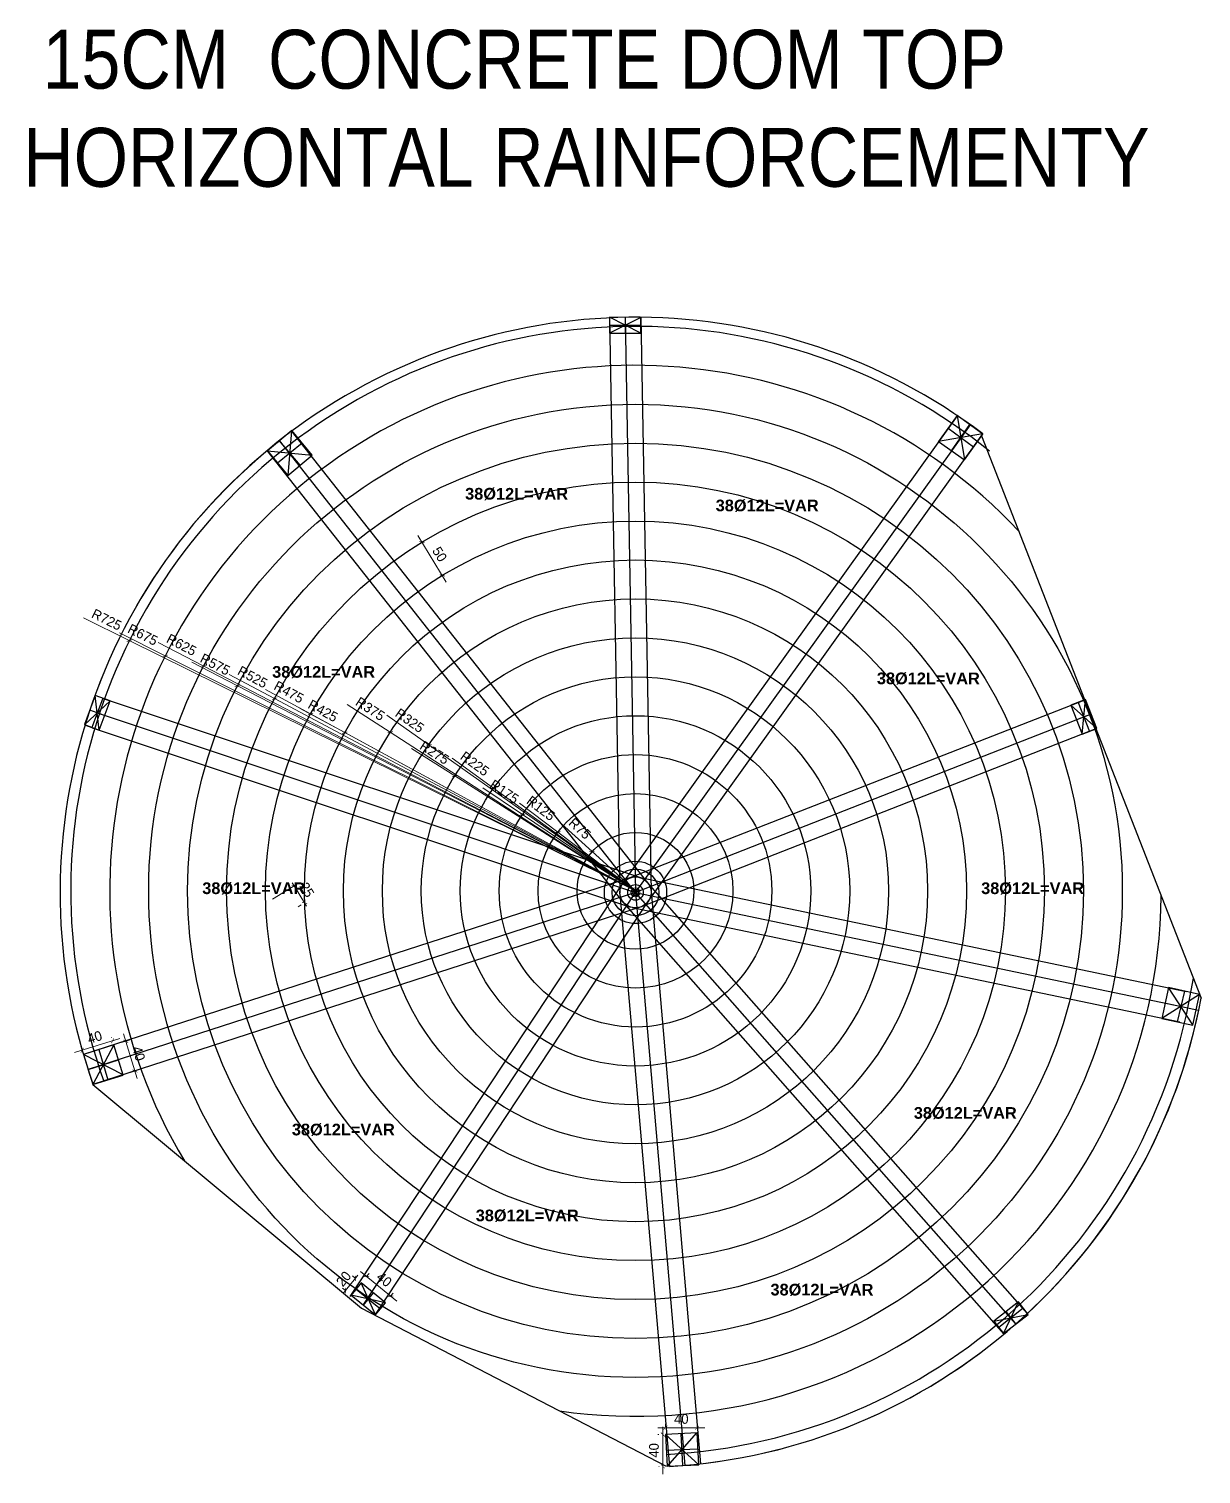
# Model space of a CAD drawing. Header units: inches. Extents: x -291016 to -124071, y 25078 to 137196.
# Drawn here: x -210363 to -208858, y 47159 to 49015 of the extents above; entities that cross this region are included whole.
import ezdxf

# ---------------------------------------------------------------- set-up
doc = ezdxf.new("R2010")
doc.units = ezdxf.units.IN
doc.header["$MEASUREMENT"] = 0
for name, color, linetype, lineweight in [('DOOR', 112, 'Continuous', 20), ('text', 7, 'Continuous', 35), ('wal', 7, 'Continuous', 50)]:
    doc.layers.add(name, color=color, linetype=linetype, lineweight=lineweight)
doc.styles.add('50', font='arial.ttf', dxfattribs={"height": 150})
doc.styles.add('new', font='arial.ttf', dxfattribs={"width": 0.85})
doc.dimstyles.new('50PEA1', dxfattribs={"dimscale": 0, "dimtxt": 12.5, "dimasz": 5, "dimexe": 5, "dimexo": 10, "dimgap": 5, "dimtad": 1, "dimdec": 0, "dimdsep": 46, "dimtxsty": 'Standard', "dimblk1": 'ARCHTICK', "dimblk2": 'ARCHTICK', "dimsah": 1, "dimcen": 2.5, "dimdle": 10, "dimclrd": 8, "dimclre": 8, "dimclrt": 7, "dimadec": 0, "dimazin": 0, "dimtfac": 1, "dimtdec": 0, "dimtix": 1, "dimtmove": 2, "dimatfit": 3, "dimldrblk": 'ARCHTICK', "dimfxl": 1, "dimtolj": 1, "dimtzin": 0, "dimlwd": 13, "dimlwe": 13, "dimarcsym": 0})

# ---------------------------------------------------------------- blocks, each defined once
blk = doc.blocks.new('_ArchTick')
at = {"color": 0, "const_width": 0.15}
blk.add_lwpolyline([(-0.5, -0.5), (0.5, 0.5)], dxfattribs=at)
blk = doc.blocks.new('*D536')
at = {"layer": 'Defpoints', "color": 0, "linetype": 'Continuous', "ltscale": 0.2, "transparency": 16777216}
for p in [(-209545.8, 47210), (-209505.2, 47218.7), (-209505.2, 47212)]:
    blk.add_point(p, dxfattribs=at)
at = {"layer": 'DOOR', "color": 8, "lineweight": 13, "ltscale": 0.2, "transparency": 16777216}
blk.add_line((-209555.8, 47218.7), (-209495.2, 47218.7), dxfattribs=at)
at = {"layer": 'DOOR', "color": 8, "linetype": 'Continuous', "lineweight": 13, "ltscale": 0.2, "transparency": 16777216}
for p, q in [((-209545.8, 47220), (-209545.8, 47223.7)), ((-209505.2, 47222), (-209505.2, 47223.7))]:
    blk.add_line(p, q, dxfattribs=at)
at = {"layer": 'DOOR', "color": 8, "linetype": 'Continuous', "lineweight": 13, "ltscale": 0.2, "transparency": 16777216, "xscale": 5, "yscale": 5, "zscale": 5, "rotation": 180}
blk.add_blockref('_ArchTick', (-209545.8, 47218.7), dxfattribs=at)
at = {"layer": 'DOOR', "color": 8, "linetype": 'Continuous', "lineweight": 13, "ltscale": 0.2, "transparency": 16777216, "xscale": 5, "yscale": 5, "zscale": 5}
blk.add_blockref('_ArchTick', (-209505.2, 47218.7), dxfattribs=at)
at = {"layer": 'DOOR', "color": 7, "linetype": 'Continuous', "ltscale": 0.2, "transparency": 16777216, "insert": (-209525.5, 47229.9), "char_height": 12.5, "attachment_point": 5}
blk.add_mtext('\\A1;40', dxfattribs=at)
blk = doc.blocks.new('*D537')
at = {"layer": 'Defpoints', "color": 0, "linetype": 'Continuous', "ltscale": 0.2, "transparency": 16777216}
for p in [(-209545.8, 47210), (-209549.3, 47169.1), (-209543.8, 47169.1)]:
    blk.add_point(p, dxfattribs=at)
at = {"layer": 'DOOR', "color": 8, "linetype": 'Continuous', "lineweight": 13, "ltscale": 0.2, "transparency": 16777216}
for p, q in [((-209555.8, 47210), (-209554.3, 47210)), ((-209553.8, 47169.1), (-209554.3, 47169.1))]:
    blk.add_line(p, q, dxfattribs=at)
at = {"layer": 'DOOR', "color": 8, "lineweight": 13, "ltscale": 0.2, "transparency": 16777216}
blk.add_line((-209549.3, 47220), (-209549.3, 47159.1), dxfattribs=at)
at = {"layer": 'DOOR', "color": 8, "linetype": 'Continuous', "lineweight": 13, "ltscale": 0.2, "transparency": 16777216, "xscale": 5, "yscale": 5, "zscale": 5}
for p, rotation in [((-209549.3, 47210), 90), ((-209549.3, 47169.1), 270)]:
    blk.add_blockref('_ArchTick', p, dxfattribs=dict(at, rotation=rotation))
at = {"layer": 'DOOR', "color": 7, "linetype": 'Continuous', "ltscale": 0.2, "transparency": 16777216, "insert": (-209560.6, 47189.6), "char_height": 12.5, "attachment_point": 5, "rotation": 90}
blk.add_mtext('\\A1;40', dxfattribs=at)
blk = doc.blocks.new('*D538')
at = {"layer": 'Defpoints', "color": 0, "linetype": 'Continuous', "ltscale": 0.2, "transparency": 16777216}
for p in [(-210254.1, 47710.4), (-210242.2, 47672.2), (-210227, 47676.9)]:
    blk.add_point(p, dxfattribs=at)
at = {"layer": 'DOOR', "color": 8, "linetype": 'Continuous', "lineweight": 13, "ltscale": 0.2, "transparency": 16777216}
for p, q in [((-210244.5, 47713.3), (-210234.1, 47716.6)), ((-210232.7, 47675.1), (-210222.2, 47678.4))]:
    blk.add_line(p, q, dxfattribs=at)
at = {"layer": 'DOOR', "color": 8, "lineweight": 13, "ltscale": 0.2, "transparency": 16777216}
blk.add_line((-210241.8, 47724.6), (-210224, 47667.4), dxfattribs=at)
at = {"layer": 'DOOR', "color": 8, "linetype": 'Continuous', "lineweight": 13, "ltscale": 0.2, "transparency": 16777216, "xscale": 5, "yscale": 5, "zscale": 5}
for p, rotation in [((-210238.8, 47715.1), 107.2682024328465), ((-210227, 47676.9), 287.2682024328465)]:
    blk.add_blockref('_ArchTick', p, dxfattribs=dict(at, rotation=rotation))
at = {"layer": 'DOOR', "color": 7, "linetype": 'Continuous', "ltscale": 0.2, "transparency": 16777216, "insert": (-210222.2, 47699.3), "char_height": 12.5, "attachment_point": 5, "rotation": 287.2682}
blk.add_mtext('\\A1;40', dxfattribs=at)
blk = doc.blocks.new('*D539')
at = {"layer": 'Defpoints', "color": 0, "linetype": 'Continuous', "ltscale": 0.2, "transparency": 16777216}
for p in [(-210255.7, 47715.7), (-210254.1, 47710.4), (-210293.2, 47698.2)]:
    blk.add_point(p, dxfattribs=at)
at = {"layer": 'DOOR', "color": 8, "lineweight": 13, "ltscale": 0.2, "transparency": 16777216}
blk.add_line((-210304.4, 47700.5), (-210246.2, 47718.6), dxfattribs=at)
at = {"layer": 'DOOR', "color": 8, "linetype": 'Continuous', "lineweight": 13, "ltscale": 0.2, "transparency": 16777216}
for p, q in [((-210296.1, 47707.8), (-210296.3, 47708.3)), ((-210257.1, 47719.9), (-210257.2, 47720.4))]:
    blk.add_line(p, q, dxfattribs=at)
at = {"layer": 'DOOR', "color": 8, "linetype": 'Continuous', "lineweight": 13, "ltscale": 0.2, "transparency": 16777216, "xscale": 5, "yscale": 5, "zscale": 5}
for p, rotation in [((-210294.8, 47703.5), 197.2682024328774), ((-210255.7, 47715.7), 17.26820243287739)]:
    blk.add_blockref('_ArchTick', p, dxfattribs=dict(at, rotation=rotation))
at = {"layer": 'DOOR', "color": 7, "linetype": 'Continuous', "ltscale": 0.2, "transparency": 16777216, "insert": (-210278.6, 47720.3), "char_height": 12.5, "attachment_point": 5, "rotation": 17.2682}
blk.add_mtext('\\A1;40', dxfattribs=at)
blk = doc.blocks.new('*D540')
at = {"layer": 'Defpoints', "color": 0, "linetype": 'Continuous', "ltscale": 0.2, "transparency": 16777216}
for p in [(-209936.5, 47404.6), (-209905.5, 47379.3), (-209898.6, 47387.7)]:
    blk.add_point(p, dxfattribs=at)
at = {"layer": 'DOOR', "color": 8, "lineweight": 13, "ltscale": 0.2, "transparency": 16777216}
blk.add_line((-209937.4, 47419.4), (-209890.9, 47381.4), dxfattribs=at)
at = {"layer": 'DOOR', "color": 8, "linetype": 'Continuous', "lineweight": 13, "ltscale": 0.2, "transparency": 16777216}
for p, q in [((-209930.2, 47412.4), (-209926.4, 47416.9)), ((-209899.2, 47387.1), (-209895.5, 47391.6))]:
    blk.add_line(p, q, dxfattribs=at)
at = {"layer": 'DOOR', "color": 8, "linetype": 'Continuous', "lineweight": 13, "ltscale": 0.2, "transparency": 16777216, "xscale": 5, "yscale": 5, "zscale": 5}
for p, rotation in [((-209929.6, 47413), 140.7629994113675), ((-209898.6, 47387.7), 320.7629994113674)]:
    blk.add_blockref('_ArchTick', p, dxfattribs=dict(at, rotation=rotation))
at = {"layer": 'DOOR', "color": 7, "linetype": 'Continuous', "ltscale": 0.2, "transparency": 16777216, "insert": (-209907, 47409.1), "char_height": 12.5, "attachment_point": 5, "rotation": 320.763}
blk.add_mtext('\\A1;40', dxfattribs=at)
blk = doc.blocks.new('*D541')
at = {"layer": 'Defpoints', "color": 0, "linetype": 'Continuous', "ltscale": 0.2, "transparency": 16777216}
for p in [(-209943.9, 47410.6), (-209936.5, 47404.6), (-209949.3, 47388.9)]:
    blk.add_point(p, dxfattribs=at)
at = {"layer": 'DOOR', "color": 8, "lineweight": 13, "ltscale": 0.2, "transparency": 16777216}
for p, q in [((-209956.7, 47395), (-209943.9, 47410.6)), ((-209943.9, 47410.6), (-209940.7, 47414.5)), ((-209956.7, 47395), (-209959.8, 47391.1))]:
    blk.add_line(p, q, dxfattribs=at)
at = {"layer": 'DOOR', "color": 8, "linetype": 'Continuous', "lineweight": 13, "ltscale": 0.2, "transparency": 16777216}
for p, q in [((-209944.2, 47410.9), (-209947.7, 47413.8)), ((-209957, 47395.3), (-209960.5, 47398.1))]:
    blk.add_line(p, q, dxfattribs=at)
at = {"layer": 'DOOR', "color": 8, "linetype": 'Continuous', "lineweight": 13, "ltscale": 0.2, "transparency": 16777216, "xscale": 5, "yscale": 5, "zscale": 5}
for p, rotation in [((-209943.9, 47410.6), 230.7629994113154), ((-209956.7, 47395), 50.76299941131533)]:
    blk.add_blockref('_ArchTick', p, dxfattribs=dict(at, rotation=rotation))
at = {"layer": 'DOOR', "color": 7, "linetype": 'Continuous', "ltscale": 0.2, "transparency": 16777216, "insert": (-209959, 47409.9), "char_height": 12.5, "attachment_point": 5, "rotation": 50.763}
blk.add_mtext('\\A1;20', dxfattribs=at)
blk = doc.blocks.new('*D788')
at = {"color": 8, "lineweight": 13, "transparency": 16777216}
for p in [(-209679.5, 47994.5), (-209584.3, 47908.3)]:
    blk.add_line(p, (-209639.9, 47958.7), dxfattribs=at)
at = {"layer": 'Defpoints', "color": 0, "transparency": 16777216}
for p in [(-209639.9, 47958.7), (-209584.3, 47908.3)]:
    blk.add_point(p, dxfattribs=at)
at = {"color": 8, "lineweight": 13, "transparency": 16777216, "xscale": 5, "yscale": 5, "zscale": 5, "rotation": 317.8270958066356}
blk.add_blockref('_ArchTick', (-209639.9, 47958.7), dxfattribs=at)
at = {"color": 7, "transparency": 16777216, "insert": (-209655.8, 47988.3), "char_height": 12.5, "attachment_point": 5, "rotation": 317.8271}
blk.add_mtext('\\A1;R75', dxfattribs=at)
blk = doc.blocks.new('*D789')
at = {"color": 8, "lineweight": 13, "transparency": 16777216}
for p in [(-209733.2, 48020.9), (-209584.3, 47908.3)]:
    blk.add_line(p, (-209684, 47983.7), dxfattribs=at)
at = {"layer": 'Defpoints', "color": 0, "transparency": 16777216}
for p in [(-209684, 47983.7), (-209584.3, 47908.3)]:
    blk.add_point(p, dxfattribs=at)
at = {"color": 8, "lineweight": 13, "transparency": 16777216, "xscale": 5, "yscale": 5, "zscale": 5, "rotation": 322.8969951758656}
blk.add_blockref('_ArchTick', (-209684, 47983.7), dxfattribs=at)
at = {"color": 7, "transparency": 16777216, "insert": (-209705.8, 48014.3), "char_height": 12.5, "attachment_point": 5, "rotation": 322.897}
blk.add_mtext('\\A1;R125', dxfattribs=at)
blk = doc.blocks.new('*D790')
at = {"color": 8, "lineweight": 13, "transparency": 16777216}
for p in [(-209780.5, 48040.8), (-209584.3, 47908.3)]:
    blk.add_line(p, (-209729.4, 48006.2), dxfattribs=at)
at = {"layer": 'Defpoints', "color": 0, "transparency": 16777216}
for p in [(-209729.4, 48006.2), (-209584.3, 47908.3)]:
    blk.add_point(p, dxfattribs=at)
at = {"color": 8, "lineweight": 13, "transparency": 16777216, "xscale": 5, "yscale": 5, "zscale": 5, "rotation": 325.9651149144377}
blk.add_blockref('_ArchTick', (-209729.4, 48006.2), dxfattribs=at)
at = {"color": 7, "transparency": 16777216, "insert": (-209752.8, 48035.6), "char_height": 12.5, "attachment_point": 5, "rotation": 325.9651}
blk.add_mtext('\\A1;R175', dxfattribs=at)
blk = doc.blocks.new('*D791')
at = {"color": 8, "lineweight": 13, "transparency": 16777216}
for p in [(-209819.9, 48078.9), (-209584.3, 47908.3)]:
    blk.add_line(p, (-209766.6, 48040.3), dxfattribs=at)
at = {"layer": 'Defpoints', "color": 0, "transparency": 16777216}
for p in [(-209766.6, 48040.3), (-209584.3, 47908.3)]:
    blk.add_point(p, dxfattribs=at)
at = {"color": 8, "lineweight": 13, "transparency": 16777216, "xscale": 5, "yscale": 5, "zscale": 5, "rotation": 324.0908160137071}
blk.add_blockref('_ArchTick', (-209766.6, 48040.3), dxfattribs=at)
at = {"color": 7, "transparency": 16777216, "insert": (-209790.7, 48071.6), "char_height": 12.5, "attachment_point": 5, "rotation": 324.0908}
blk.add_mtext('\\A1;R225', dxfattribs=at)
blk = doc.blocks.new('*D792')
at = {"color": 8, "lineweight": 13, "transparency": 16777216}
for p in [(-209872, 48091.2), (-209584.3, 47908.3)]:
    blk.add_line(p, (-209816.4, 48055.9), dxfattribs=at)
at = {"layer": 'Defpoints', "color": 0, "transparency": 16777216}
for p in [(-209816.4, 48055.9), (-209584.3, 47908.3)]:
    blk.add_point(p, dxfattribs=at)
at = {"color": 8, "lineweight": 13, "transparency": 16777216, "xscale": 5, "yscale": 5, "zscale": 5, "rotation": 327.5477834985703}
blk.add_blockref('_ArchTick', (-209816.4, 48055.9), dxfattribs=at)
at = {"color": 7, "transparency": 16777216, "insert": (-209842.4, 48085.7), "char_height": 12.5, "attachment_point": 5, "rotation": 327.5478}
blk.add_mtext('\\A1;R275', dxfattribs=at)
blk = doc.blocks.new('*D793')
at = {"color": 8, "lineweight": 13, "transparency": 16777216}
for p in [(-209903.4, 48134), (-209584.3, 47908.3)]:
    blk.add_line(p, (-209849.7, 48096), dxfattribs=at)
at = {"layer": 'Defpoints', "color": 0, "transparency": 16777216}
for p in [(-209849.7, 48096), (-209584.3, 47908.3)]:
    blk.add_point(p, dxfattribs=at)
at = {"color": 8, "lineweight": 13, "transparency": 16777216, "xscale": 5, "yscale": 5, "zscale": 5, "rotation": 324.7322327204973}
blk.add_blockref('_ArchTick', (-209849.7, 48096), dxfattribs=at)
at = {"color": 7, "transparency": 16777216, "insert": (-209874.2, 48127), "char_height": 12.5, "attachment_point": 5, "rotation": 324.7322}
blk.add_mtext('\\A1;R325', dxfattribs=at)
blk = doc.blocks.new('*D794')
at = {"color": 8, "lineweight": 13, "transparency": 16777216}
for p in [(-209954.5, 48147.7), (-209584.3, 47908.3)]:
    blk.add_line(p, (-209899.2, 48112), dxfattribs=at)
at = {"layer": 'Defpoints', "color": 0, "transparency": 16777216}
for p in [(-209899.2, 48112), (-209584.3, 47908.3)]:
    blk.add_point(p, dxfattribs=at)
at = {"color": 8, "lineweight": 13, "transparency": 16777216, "xscale": 5, "yscale": 5, "zscale": 5, "rotation": 327.1007242195057}
blk.add_blockref('_ArchTick', (-209899.2, 48112), dxfattribs=at)
at = {"color": 7, "transparency": 16777216, "insert": (-209924.9, 48142), "char_height": 12.5, "attachment_point": 5, "rotation": 327.1007}
blk.add_mtext('\\A1;R375', dxfattribs=at)
blk = doc.blocks.new('*D795')
at = {"color": 8, "lineweight": 13, "transparency": 16777216}
for p in [(-210015.5, 48142.9), (-209584.3, 47908.3)]:
    blk.add_line(p, (-209957.6, 48111.5), dxfattribs=at)
at = {"layer": 'Defpoints', "color": 0, "transparency": 16777216}
for p in [(-209957.6, 48111.5), (-209584.3, 47908.3)]:
    blk.add_point(p, dxfattribs=at)
at = {"color": 8, "lineweight": 13, "transparency": 16777216, "xscale": 5, "yscale": 5, "zscale": 5, "rotation": 331.4427042589861}
blk.add_blockref('_ArchTick', (-209957.6, 48111.5), dxfattribs=at)
at = {"color": 7, "transparency": 16777216, "insert": (-209985.6, 48139.5), "char_height": 12.5, "attachment_point": 5, "rotation": 331.4427}
blk.add_mtext('\\A1;R425', dxfattribs=at)
blk = doc.blocks.new('*D796')
at = {"color": 8, "lineweight": 13, "transparency": 16777216}
for p in [(-210059.2, 48167.1), (-209584.3, 47908.3)]:
    blk.add_line(p, (-210001.4, 48135.6), dxfattribs=at)
at = {"layer": 'Defpoints', "color": 0, "transparency": 16777216}
for p in [(-210001.4, 48135.6), (-209584.3, 47908.3)]:
    blk.add_point(p, dxfattribs=at)
at = {"color": 8, "lineweight": 13, "transparency": 16777216, "xscale": 5, "yscale": 5, "zscale": 5, "rotation": 331.4121368614155}
blk.add_blockref('_ArchTick', (-210001.4, 48135.6), dxfattribs=at)
at = {"color": 7, "transparency": 16777216, "insert": (-210029.3, 48163.6), "char_height": 12.5, "attachment_point": 5, "rotation": 331.4121}
blk.add_mtext('\\A1;R475', dxfattribs=at)
blk = doc.blocks.new('*D797')
at = {"color": 8, "lineweight": 13, "transparency": 16777216}
for p in [(-210105.8, 48186.1), (-209584.3, 47908.3)]:
    blk.add_line(p, (-210047.7, 48155.2), dxfattribs=at)
at = {"layer": 'Defpoints', "color": 0, "transparency": 16777216}
for p in [(-210047.7, 48155.2), (-209584.3, 47908.3)]:
    blk.add_point(p, dxfattribs=at)
at = {"color": 8, "lineweight": 13, "transparency": 16777216, "xscale": 5, "yscale": 5, "zscale": 5, "rotation": 331.9510978813676}
blk.add_blockref('_ArchTick', (-210047.7, 48155.2), dxfattribs=at)
at = {"color": 7, "transparency": 16777216, "insert": (-210075.9, 48182.9), "char_height": 12.5, "attachment_point": 5, "rotation": 331.9511}
blk.add_mtext('\\A1;R525', dxfattribs=at)
blk = doc.blocks.new('*D798')
at = {"color": 8, "lineweight": 13, "transparency": 16777216}
for p in [(-210154, 48201.9), (-209584.3, 47908.3)]:
    blk.add_line(p, (-210095.5, 48171.7), dxfattribs=at)
at = {"layer": 'Defpoints', "color": 0, "transparency": 16777216}
for p in [(-210095.5, 48171.7), (-209584.3, 47908.3)]:
    blk.add_point(p, dxfattribs=at)
at = {"color": 8, "lineweight": 13, "transparency": 16777216, "xscale": 5, "yscale": 5, "zscale": 5, "rotation": 332.735496550116}
blk.add_blockref('_ArchTick', (-210095.5, 48171.7), dxfattribs=at)
at = {"color": 7, "transparency": 16777216, "insert": (-210124, 48199.1), "char_height": 12.5, "attachment_point": 5, "rotation": 332.7355}
blk.add_mtext('\\A1;R575', dxfattribs=at)
blk = doc.blocks.new('*D799')
at = {"color": 8, "lineweight": 13, "transparency": 16777216}
for p in [(-210197.1, 48227.3), (-209584.3, 47908.3)]:
    blk.add_line(p, (-210138.7, 48196.9), dxfattribs=at)
at = {"layer": 'Defpoints', "color": 0, "transparency": 16777216}
for p in [(-210138.7, 48196.9), (-209584.3, 47908.3)]:
    blk.add_point(p, dxfattribs=at)
at = {"color": 8, "lineweight": 13, "transparency": 16777216, "xscale": 5, "yscale": 5, "zscale": 5, "rotation": 332.5032565566525}
blk.add_blockref('_ArchTick', (-210138.7, 48196.9), dxfattribs=at)
at = {"color": 7, "transparency": 16777216, "insert": (-210167.2, 48224.3), "char_height": 12.5, "attachment_point": 5, "rotation": 332.5033}
blk.add_mtext('\\A1;R625', dxfattribs=at)
blk = doc.blocks.new('*D800')
at = {"color": 8, "lineweight": 13, "transparency": 16777216}
for p in [(-210246.9, 48239.7), (-209584.3, 47908.3)]:
    blk.add_line(p, (-210188.1, 48210.2), dxfattribs=at)
at = {"layer": 'Defpoints', "color": 0, "transparency": 16777216}
for p in [(-210188.1, 48210.2), (-209584.3, 47908.3)]:
    blk.add_point(p, dxfattribs=at)
at = {"color": 8, "lineweight": 13, "transparency": 16777216, "xscale": 5, "yscale": 5, "zscale": 5, "rotation": 333.4304222689836}
blk.add_blockref('_ArchTick', (-210188.1, 48210.2), dxfattribs=at)
at = {"color": 7, "transparency": 16777216, "insert": (-210216.9, 48237.2), "char_height": 12.5, "attachment_point": 5, "rotation": 333.4304}
blk.add_mtext('\\A1;R675', dxfattribs=at)
blk = doc.blocks.new('*D801')
at = {"color": 8, "lineweight": 13, "transparency": 16777216}
for p in [(-210293.2, 48258.9), (-209584.3, 47908.3)]:
    blk.add_line(p, (-210234.2, 48229.7), dxfattribs=at)
at = {"layer": 'Defpoints', "color": 0, "transparency": 16777216}
for p in [(-210234.2, 48229.7), (-209584.3, 47908.3)]:
    blk.add_point(p, dxfattribs=at)
at = {"color": 8, "lineweight": 13, "transparency": 16777216, "xscale": 5, "yscale": 5, "zscale": 5, "rotation": 333.6874988916571}
blk.add_blockref('_ArchTick', (-210234.2, 48229.7), dxfattribs=at)
at = {"color": 7, "transparency": 16777216, "insert": (-210263.2, 48256.6), "char_height": 12.5, "attachment_point": 5, "rotation": 333.6875}
blk.add_mtext('\\A1;R725', dxfattribs=at)
blk = doc.blocks.new('*D802')
at = {"color": 8, "lineweight": 13, "transparency": 16777216}
for p, q in [((-209863.6, 48364.7), (-209827.2, 48304.8)), ((-209865.6, 48351.7), (-209862.7, 48353.5)), ((-209839.6, 48309), (-209836.7, 48310.8))]:
    blk.add_line(p, q, dxfattribs=at)
at = {"layer": 'Defpoints', "color": 0, "transparency": 16777216}
for p in [(-209857.1, 48356.9), (-209832.4, 48313.4), (-209831.1, 48314.2)]:
    blk.add_point(p, dxfattribs=at)
at = {"color": 8, "lineweight": 13, "transparency": 16777216, "xscale": 5, "yscale": 5, "zscale": 5}
for p, rotation in [((-209858.4, 48356.1), 121.2982777388383), ((-209832.4, 48313.4), 301.2982777388382)]:
    blk.add_blockref('_ArchTick', p, dxfattribs=dict(at, rotation=rotation))
at = {"color": 7, "transparency": 16777216, "insert": (-209835.8, 48340.6), "char_height": 12.5, "attachment_point": 5, "rotation": 301.2983}
blk.add_mtext('\\A1;50', dxfattribs=at)
blk = doc.blocks.new('*D803')
at = {"color": 8, "lineweight": 13, "transparency": 16777216}
for p, q in [((-210050.5, 47897.5), (-210018.1, 47917.2)), ((-210022.4, 47914.6), (-210025, 47918.8)), ((-210022.4, 47914.6), (-210009.2, 47892.9)), ((-210009.2, 47892.9), (-210006.6, 47888.7)), ((-210017.6, 47887.9), (-210013.5, 47890.3))]:
    blk.add_line(p, q, dxfattribs=at)
at = {"layer": 'Defpoints', "color": 0, "transparency": 16777216}
for p in [(-210009.2, 47892.9), (-210009.1, 47893), (-210059.1, 47892.3)]:
    blk.add_point(p, dxfattribs=at)
at = {"color": 8, "lineweight": 13, "transparency": 16777216, "xscale": 5, "yscale": 5, "zscale": 5}
for p, rotation in [((-210022.4, 47914.6), 301.2982777371178), ((-210009.2, 47892.9), 121.2982777371178)]:
    blk.add_blockref('_ArchTick', p, dxfattribs=dict(at, rotation=rotation))
at = {"color": 7, "transparency": 16777216, "insert": (-210006.2, 47909.6), "char_height": 12.5, "attachment_point": 5, "rotation": 301.2983}
blk.add_mtext('\\A1;25', dxfattribs=at)

msp = doc.modelspace()

# ---------------------------------------------------------------- linework, layer by layer
at = {"color": 1}
for p, q in [((-209577.5038, 48644.7392), (-209617.6617, 48624.8073)), ((-209577.661, 48624.7398), (-209617.5026, 48645.0535)), ((-209617.5, 48644.54), (-209604.3385, 47905.9539)), ((-209597.5032, 48644.8964), (-209584.3417, 47906.3102)), ((-209577.661, 48624.7398), (-209577.5038, 48644.7392)), ((-209577.5064, 48645.2527), (-209564.3449, 47906.6666)), ((-209617.5816, 48634.9925), (-209577.5824, 48634.7395)), ((-209600.6047, 47917.9513), (-209170.7956, 48518.4069)), ((-209584.3417, 47906.3102), (-209154.375, 48506.986)), ((-209178.6502, 48473.667), (-209155.0836, 48507.1152)), ((-209171.3431, 48518.7612), (-209162.1324, 48461.836)), ((-210025.8544, 48498.9822), (-210030.6401, 48441.9633)), ((-209568.632, 47918.6879), (-210025.8503, 48498.9856)), ((-209568.0787, 47894.6691), (-209138.2697, 48495.1247)), ((-209138.8241, 48495.4692), (-209195.1681, 48485.498)), ((-209182.9891, 48502.5017), (-209150.2199, 48478.4676)), ((-209600.0513, 47893.9325), (-210057.0554, 48473.9584)), ((-210056.6953, 48473.5099), (-209999.3092, 48467.8403)), ((-210043.9592, 48458.0895), (-210012.3368, 48483.6136)), ((-209584.3417, 47906.3102), (-210041.5134, 48486.5488)), ((-210014.9747, 48454.9018), (-210041.2749, 48486.2461)), ((-210268.3898, 48155.753), (-210282.2981, 48118.2488)), ((-210272.9274, 48114.7573), (-210277.9343, 48159.3092)), ((-209010.7817, 48109.4843), (-209006.6996, 48154.019)), ((-210291.6688, 48121.7402), (-210258.9616, 48152.2401)), ((-210272.9274, 48114.7573), (-210258.9616, 48152.2401)), ((-208992.1514, 48116.7584), (-209025.5599, 48146.6551)), ((-209016.0719, 48150.3596), (-209001.4666, 48113.1214)), ((-209590.5013, 47925.3381), (-210293.0761, 47697.9042)), ((-209081.047, 47365.2214), (-209569.3341, 47919.5303)), ((-209584.3417, 47906.3102), (-210287.1388, 47678.8043)), ((-209604.2678, 47904.593), (-209540.8644, 47168.8874)), ((-209111.0622, 47338.7811), (-209599.3493, 47893.0901)), ((-209584.3417, 47906.3102), (-209520.907, 47170.2425)), ((-209096.0546, 47352.0013), (-209584.3417, 47906.3102)), ((-209564.4156, 47908.0275), (-209501.0121, 47172.3219)), ((-209578.1821, 47887.2824), (-210281.2015, 47659.7045)), ((-208868.6129, 47736.2928), (-208900.0157, 47784.1251)), ((-208860.049, 47775.3653), (-208908.7156, 47744.4318)), ((-208901.4222, 47763.6631), (-208861.3875, 47755.2137)), ((-208879.5853, 47779.6472), (-208888.7323, 47740.0519)), ((-210254.0989, 47710.3518), (-210281.1076, 47659.4024)), ((-210242.2251, 47672.1548), (-210293.17, 47698.2063)), ((-210287.1388, 47678.8043), (-210248.162, 47691.2533)), ((-210273.1974, 47704.4149), (-210261.572, 47665.4751)), ((-209942.8425, 47396.821), (-209911.8223, 47371.5673)), ((-209905.497, 47379.3126), (-209936.4784, 47404.6138)), ((-209918.1476, 47363.8219), (-209936.4784, 47404.6138)), ((-209920.9877, 47391.9632), (-209933.7945, 47376.2813)), ((-209905.497, 47379.3126), (-209949.2852, 47388.9319)), ((-209918.1476, 47363.8219), (-209905.497, 47379.3126)), ((-209111.8258, 47339.7021), (-209092.7343, 47380.2663)), ((-209124.125, 47355.4734), (-209080.2834, 47364.3004)), ((-209086.4707, 47372.2344), (-209117.9754, 47347.5877)), ((-209096.0546, 47352.0013), (-209108.5056, 47367.9672)), ((-209545.7739, 47210), (-209503.2043, 47171.1009)), ((-209505.8208, 47211.9375), (-209543.7921, 47169.1327)), ((-209523.4982, 47170.1168), (-209525.7974, 47210.9687)), ((-209544.8052, 47190.0235), (-209504.1952, 47191.5346))]:
    msp.add_line(p, q, dxfattribs=at)
for p, q in [((-209577.5038, 48644.7392), (-209617.5026, 48645.0535)), ((-209597.5032, 48644.8964), (-209597.6623, 48624.6501)), ((-209006.6375, 48153.8599), (-209591.6301, 47924.9349)), ((-208992.1514, 48116.7584), (-209006.6996, 48154.019)), ((-210265.9445, 48133.4987), (-210284.9172, 48140.5678)), ((-208999.3634, 48135.2297), (-209584.3417, 47906.3102)), ((-208999.4255, 48135.3887), (-209018.2858, 48128.0248)), ((-210291.6688, 48121.7402), (-210272.9274, 48114.7573)), ((-208993.1336, 48116.1907), (-209577.0533, 47887.6855)), ((-209950.4919, 47387.2901), (-209601.0392, 47917.319)), ((-209933.7945, 47376.2813), (-209584.3417, 47906.3102)), ((-209917.097, 47365.2725), (-209567.6442, 47895.3014)), ((-210281.1076, 47659.4024), (-209936.1559, 47372.3602)), ((-209111.8258, 47339.7021), (-209080.2834, 47364.3004))]:
    msp.add_line(p, q)
at = {"color": 3}
for p, q in [((-209140.1074, 48492.5862), (-208858.2038, 47770.6397)), ((-210269.0793, 48155.8008), (-209578.0131, 47925.2826)), ((-210275.4079, 48136.8285), (-209584.3417, 47906.3102)), ((-210281.7364, 48117.8562), (-209590.6703, 47887.3379)), ((-209580.2512, 47925.8875), (-208877.3144, 47779.0156)), ((-209584.3417, 47906.3102), (-209584.3417, 47906.3102)), ((-209584.3417, 47906.3102), (-208881.4048, 47759.4384)), ((-209588.4322, 47886.733), (-208885.4953, 47739.8612)), ((-209936.1559, 47372.3602), (-209544.7921, 47169.1327))]:
    msp.add_line(p, q, dxfattribs=at)
at = {"color": 1}
for points in [[(-209577.5038, 48644.7392), (-209617.5026, 48645.0535), (-209617.6617, 48624.8073), (-209577.6629, 48624.4929)], [(-209171.3431, 48518.7612), (-209195.1681, 48485.498), (-209162.1324, 48461.836), (-209138.3075, 48495.0992)], [(-210056.6953, 48473.5099), (-210030.6401, 48441.9633), (-209999.3092, 48467.8403), (-210025.3644, 48499.3869)], [(-210272.9274, 48114.7573), (-210258.9616, 48152.2401), (-210277.9343, 48159.3092), (-210291.9001, 48121.8264)], [(-208992.1514, 48116.7584), (-209006.6996, 48154.019), (-209025.5599, 48146.6551), (-209011.0117, 48109.3945)], [(-208860.049, 47775.3653), (-208900.0157, 47784.1251), (-208908.7156, 47744.4318), (-208868.7489, 47735.672)], [(-210254.0989, 47710.3518), (-210293.17, 47698.2063), (-210281.1076, 47659.4024), (-210242.0365, 47671.5479)], [(-209905.497, 47379.3126), (-209936.4784, 47404.6138), (-209949.2852, 47388.9319), (-209918.3037, 47363.6307)], [(-209111.8258, 47339.7021), (-209080.2834, 47364.3004), (-209092.7343, 47380.2663), (-209124.2768, 47355.668)], [(-209545.7739, 47210), (-209543.7921, 47169.1327), (-209503.2043, 47171.1009), (-209505.1861, 47211.9682)]]:
    msp.add_lwpolyline(points, close=True, dxfattribs=at)
for centre, radius in [((-209584.3417, 47908.3008), 625), ((-209584.3417, 47908.3008), 575), ((-209584.3417, 47908.3008), 525), ((-209584.3417, 47908.3008), 475), ((-209584.3417, 47908.3008), 425), ((-209584.3417, 47908.3008), 375), ((-209584.3417, 47908.3008), 325), ((-209584.3417, 47908.3008), 275), ((-209584.3417, 47908.3008), 225), ((-209584.3417, 47908.3008), 175), ((-209584.3417, 47908.3008), 125), ((-209584.3417, 47908.3008), 75), ((-209584.3417, 47906.3102), 40), ((-209584.3417, 47906.3102), 30), ((-209584.3417, 47906.3102), 20), ((-209584.3417, 47906.3102), 10)]:
    msp.add_circle(centre, radius)
for start, end in [(52.8532842, 199.5139982), (273.3741637, 349.416965)]:
    msp.add_arc((-209584.3417, 47906.3102), 738.7034, start, end, dxfattribs=at)
for radius, start, end in [(725, 51.1809333, 199.7068157), (675, 43.2205576, 210.9182213), (675, 261.6765697, 359.4384544), (725, 273.1476755, 351.0870436)]:
    msp.add_arc((-209584.3417, 47908.3008), radius, start, end)
at = {"color": 3}
msp.add_arc((-209579.9662, 47903.762), 733.9008, 311.2517823, 348.3168987, dxfattribs=at)
at = {"layer": 'DOOR', "color": 2, "linetype": 'Continuous', "ltscale": 0.2}
for radius in [5.7935, 4.0311, 2]:
    msp.add_circle((-209584.3872, 47906.2413), radius, dxfattribs=at)
for centre, radius, start, end in [((-209588.3615, 47908.3376), 734.2485, 128.0614143, 161.5617236), ((-209582.3275, 47904.615), 736.1, 311.3461889, 348.2891505), ((-209584.3417, 47906.3102), 738.7034, 274.7245363, 311.3766105)]:
    msp.add_arc(centre, radius, start, end, dxfattribs=at)

# ---------------------------------------------------------------- texts
at = {"layer": 'text', "ltscale": 7, "insert": (-210370.4559, 49014.3072), "char_height": 75.6, "attachment_point": 1, "style": 'new'}
msp.add_mtext(' 15CM  CONCRETE DOM TOP \\PHORIZONTAL RAINFORCEMENTY', dxfattribs=at)
at = {"layer": 'wal', "lineweight": 50, "char_height": 15, "attachment_point": 3, "rotation": 359.9537252, "style": '50'}
for insert in [(-209670.8553, 48425.7704), (-209349.1673, 48410.7213), (-209918.5995, 48196.9745), (-209142.246, 48188.6363), (-210008.3625, 47919.0943), (-209008.3625, 47919.0943), (-209094.8225, 47630.4636), (-209893.3004, 47609.1432), (-209657.2625, 47498.8037), (-209278.8238, 47403.5023)]:
    msp.add_mtext('{\\fArial|b1|i0|c0|p34;38%%C12L=VAR}', dxfattribs=dict(at, insert=insert))

# ---------------------------------------------------------------- dimensions: what is measured, and where the dimension line sits
at = {"color": 3}
dim = msp.add_aligned_dim(p1=(-209857.0757, 48356.8998), p2=(-209831.1011, 48314.1761), distance=-1.525, dimstyle='50PEA1', override={"dimscale": 1}, dxfattribs=at)
dim.commit()
dim.dimension.update_dxf_attribs({"geometry": '*D802', "text_midpoint": (-209835.7787, 48340.59)})
for mpoint, picture, middle in [((-210234.2243, 48229.6692), '*D801', (-210263.2256, 48256.5608)), ((-210188.0562, 48210.2176), '*D800', (-210216.9366, 48237.2391)), ((-210138.7399, 48196.8621), '*D799', (-210167.1793, 48224.3474)), ((-210095.4599, 48171.7077), '*D798', (-210124.0105, 48199.0774)), ((-210047.6786, 48155.1689), '*D797', (-210075.8518, 48182.9269)), ((-210001.4318, 48135.591), '*D796', (-210029.3426, 48163.6128)), ((-209957.636, 48111.4666), '*D795', (-209985.5618, 48139.4735)), ((-209899.2017, 48111.9872), '*D794', (-209924.927, 48142.028)), ((-209849.692, 48095.9552), '*D793', (-209874.1538, 48127.0335)), ((-209816.3975, 48055.8647), '*D792', (-209842.3564, 48085.7038)), ((-209766.5799, 48040.2638), '*D791', (-209790.6923, 48071.6139)), ((-209729.3637, 48006.2478), '*D790', (-209752.762, 48035.6265)), ((-209684.0357, 47983.707), '*D789', (-209705.8281, 48014.2959)), ((-209639.9259, 47958.6535), '*D788', (-209655.8418, 47988.2512))]:
    dim = msp.add_radius_dim(center=(-209584.3417, 47908.3008), mpoint=mpoint, dimstyle='50PEA1', override={"dimscale": 1}, dxfattribs=at)
    dim.commit()
    dim.dimension.update_dxf_attribs({"geometry": picture, "text_midpoint": middle})
dim = msp.add_linear_dim(base=(-210009.2473, 47892.9378), p1=(-210059.071, 47892.2655), p2=(-210009.0679, 47893.0469), angle=121.2982777, dimstyle='50PEA1', override={"dimscale": 1}, dxfattribs=at)
dim.commit()
dim.dimension.update_dxf_attribs({"geometry": '*D803', "text_midpoint": (-210006.2083, 47909.5949)})
at = {"layer": 'DOOR', "color": 2, "linetype": 'Continuous', "ltscale": 0.2}
dim = msp.add_aligned_dim(p1=(-210293.17, 47698.2063), p2=(-210254.0989, 47710.3518), distance=5.5556, text='40', dimstyle='50PEA1', override={"dimscale": 1}, dxfattribs=at)
dim.commit()
dim.dimension.update_dxf_attribs({"geometry": '*D539', "text_midpoint": (-210278.6231, 47720.3272)})
for p1, p2, distance, picture, middle in [((-210254.0989, 47710.3518), (-210242.2251, 47672.1548), 15.9878, '*D538', (-210222.152, 47699.3387)), ((-209949.2852, 47388.9428), (-209936.4838, 47404.6182), 9.5327, '*D541', (-209958.9814, 47409.9262)), ((-209936.4784, 47404.6138), (-209905.497, 47379.3126), 10.8634, '*D540', (-209907.0004, 47409.0908))]:
    dim = msp.add_aligned_dim(p1=p1, p2=p2, distance=distance, dimstyle='50PEA1', override={"dimscale": 1}, dxfattribs=at)
    dim.commit()
    dim.dimension.update_dxf_attribs({"geometry": picture, "text_midpoint": middle})
dim = msp.add_linear_dim(base=(-209505.1861, 47218.6944), p1=(-209545.7739, 47210), p2=(-209505.1861, 47211.9682), text='40', dimstyle='50PEA1', override={"dimscale": 1}, dxfattribs=at)
dim.commit()
dim.dimension.update_dxf_attribs({"geometry": '*D536', "text_midpoint": (-209525.48, 47229.9444)})
dim = msp.add_linear_dim(base=(-209549.3208, 47169.1327), p1=(-209545.7739, 47210), p2=(-209543.7921, 47169.1327), angle=90, text='40', dimstyle='50PEA1', override={"dimscale": 1}, dxfattribs=at)
dim.commit()
dim.dimension.update_dxf_attribs({"geometry": '*D537', "text_midpoint": (-209560.5708, 47189.5663)})

doc.saveas('drawing.dxf')
